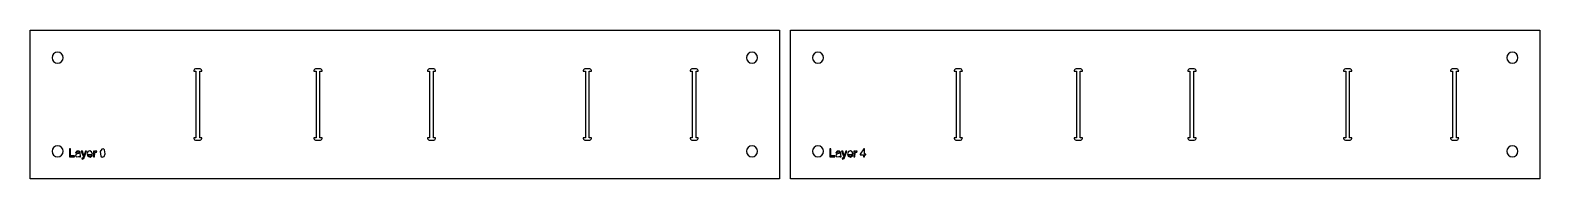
# Model space of a CAD drawing. Header units: metres. Extents: x -18 to 660, y -18 to 48.
import ezdxf

# ---------------------------------------------------------------- set-up
doc = ezdxf.new("R2010")
doc.units = ezdxf.units.M

msp = doc.modelspace()

# ---------------------------------------------------------------- linework, layer by layer
for points in [[(-18.31, 48.31), (318.31, 48.31), (318.31, -18.31), (-18.31, -18.31), (-18.31, 48.31)], [(323.31, 48.31), (659.92, 48.31), (659.92, -18.31), (323.31, -18.31), (323.31, 48.31)], [(-8.31, 35.04), (-7.77, 34.23), (-6.96, 33.69), (-6, 33.5), (-5.04, 33.69), (-4.23, 34.23), (-3.69, 35.04), (-3.5, 36), (-3.69, 36.96), (-4.23, 37.77), (-5.04, 38.31), (-6, 38.5), (-6.96, 38.31), (-7.77, 37.77), (-8.31, 36.96), (-8.5, 36), (-8.31, 35.04)], [(303.69, 35.04), (304.23, 34.23), (305.04, 33.69), (306, 33.5), (306.96, 33.69), (307.77, 34.23), (308.31, 35.04), (308.5, 36), (308.31, 36.96), (307.77, 37.77), (306.96, 38.31), (306, 38.5), (305.04, 38.31), (304.23, 37.77), (303.69, 36.96), (303.5, 36), (303.69, 35.04)], [(333.31, 35.04), (333.85, 34.23), (334.66, 33.69), (335.62, 33.5), (336.57, 33.69), (337.38, 34.23), (337.93, 35.04), (338.12, 36), (337.93, 36.96), (337.38, 37.77), (336.57, 38.31), (335.62, 38.5), (334.66, 38.31), (333.85, 37.77), (333.31, 36.96), (333.12, 36), (333.31, 35.04)], [(645.31, 35.04), (645.85, 34.23), (646.66, 33.69), (647.62, 33.5), (648.57, 33.69), (649.38, 34.23), (649.93, 35.04), (650.12, 36), (649.93, 36.96), (649.38, 37.77), (648.57, 38.31), (647.62, 38.5), (646.66, 38.31), (645.85, 37.77), (645.31, 36.96), (645.12, 36), (645.31, 35.04)], [(55.15, -0.19), (55.15, -0.19), (55.3, -0.55), (55.3, -0.55), (55.58, -0.83), (55.58, -0.83), (55.94, -0.98), (55.94, -0.98), (56.14, -1), (57.86, -1), (58.06, -0.98), (58.06, -0.98), (58.42, -0.83), (58.42, -0.83), (58.7, -0.55), (58.7, -0.55), (58.85, -0.19), (58.85, -0.19), (58.86, 0), (57.87, 0), (57.87, 30), (58.86, 30), (58.85, 30.19), (58.85, 30.19), (58.7, 30.55), (58.7, 30.55), (58.42, 30.83), (58.42, 30.83), (58.06, 30.98), (58.06, 30.98), (57.86, 31), (56.14, 31), (55.94, 30.98), (55.94, 30.98), (55.58, 30.83), (55.58, 30.83), (55.3, 30.55), (55.3, 30.55), (55.15, 30.19), (55.15, 30.19), (55.14, 30), (56.13, 30), (56.13, 0), (55.14, 0), (55.15, -0.19)], [(109.15, -0.19), (109.3, -0.55), (109.3, -0.55), (109.58, -0.83), (109.58, -0.83), (109.94, -0.98), (109.94, -0.98), (110.14, -1), (111.86, -1), (112.06, -0.98), (112.06, -0.98), (112.42, -0.83), (112.42, -0.83), (112.7, -0.55), (112.7, -0.55), (112.85, -0.19), (112.85, -0.19), (112.86, 0), (111.87, 0), (111.87, 30), (112.86, 30), (112.85, 30.19), (112.85, 30.19), (112.7, 30.55), (112.7, 30.55), (112.42, 30.83), (112.42, 30.83), (112.06, 30.98), (112.06, 30.98), (111.86, 31), (110.14, 31), (109.94, 30.98), (109.94, 30.98), (109.58, 30.83), (109.58, 30.83), (109.3, 30.55), (109.3, 30.55), (109.15, 30.19), (109.15, 30.19), (109.14, 30), (110.13, 30), (110.13, 0), (109.14, 0), (109.15, -0.19), (109.15, -0.19)], [(160.15, -0.19), (160.3, -0.55), (160.3, -0.55), (160.58, -0.83), (160.58, -0.83), (160.94, -0.98), (160.94, -0.98), (161.14, -1), (162.86, -1), (163.06, -0.98), (163.06, -0.98), (163.42, -0.83), (163.42, -0.83), (163.7, -0.55), (163.7, -0.55), (163.85, -0.19), (163.85, -0.19), (163.86, 0), (162.87, 0), (162.87, 30), (163.86, 30), (163.85, 30.19), (163.85, 30.19), (163.7, 30.55), (163.7, 30.55), (163.42, 30.83), (163.42, 30.83), (163.06, 30.98), (163.06, 30.98), (162.86, 31), (161.14, 31), (160.94, 30.98), (160.94, 30.98), (160.58, 30.83), (160.58, 30.83), (160.3, 30.55), (160.3, 30.55), (160.15, 30.19), (160.15, 30.19), (160.14, 30), (161.13, 30), (161.13, 0), (160.14, 0), (160.15, -0.19), (160.15, -0.19)], [(230.15, -0.19), (230.15, -0.19), (230.3, -0.55), (230.3, -0.55), (230.58, -0.83), (230.58, -0.83), (230.94, -0.98), (230.94, -0.98), (231.14, -1), (232.86, -1), (233.06, -0.98), (233.06, -0.98), (233.42, -0.83), (233.42, -0.83), (233.7, -0.55), (233.7, -0.55), (233.85, -0.19), (233.85, -0.19), (233.86, 0), (232.87, 0), (232.87, 30), (233.86, 30), (233.85, 30.19), (233.85, 30.19), (233.7, 30.55), (233.7, 30.55), (233.42, 30.83), (233.42, 30.83), (233.06, 30.98), (233.06, 30.98), (232.86, 31), (231.14, 31), (230.94, 30.98), (230.94, 30.98), (230.58, 30.83), (230.58, 30.83), (230.3, 30.55), (230.3, 30.55), (230.15, 30.19), (230.15, 30.19), (230.14, 30), (231.13, 30), (231.13, 0), (230.14, 0), (230.15, -0.19)], [(278.15, -0.19), (278.3, -0.55), (278.3, -0.55), (278.58, -0.83), (278.58, -0.83), (278.94, -0.98), (278.94, -0.98), (279.14, -1), (280.86, -1), (281.06, -0.98), (281.06, -0.98), (281.42, -0.83), (281.42, -0.83), (281.7, -0.55), (281.7, -0.55), (281.85, -0.19), (281.85, -0.19), (281.86, 0), (280.87, 0), (280.87, 30), (281.86, 30), (281.85, 30.19), (281.85, 30.19), (281.7, 30.55), (281.7, 30.55), (281.42, 30.83), (281.42, 30.83), (281.06, 30.98), (281.06, 30.98), (280.86, 31), (279.14, 31), (278.94, 30.98), (278.94, 30.98), (278.58, 30.83), (278.58, 30.83), (278.3, 30.55), (278.3, 30.55), (278.15, 30.19), (278.15, 30.19), (278.14, 30), (279.13, 30), (279.13, 0), (278.14, 0), (278.15, -0.19), (278.15, -0.19)], [(396.77, -0.19), (396.77, -0.19), (396.92, -0.55), (396.92, -0.55), (397.2, -0.83), (397.2, -0.83), (397.56, -0.98), (397.56, -0.98), (397.75, -1), (399.48, -1), (399.68, -0.98), (399.68, -0.98), (400.04, -0.83), (400.04, -0.83), (400.31, -0.55), (400.31, -0.55), (400.46, -0.19), (400.46, -0.19), (400.48, 0), (399.48, 0), (399.48, 30), (400.48, 30), (400.46, 30.19), (400.46, 30.19), (400.31, 30.55), (400.31, 30.55), (400.04, 30.83), (400.04, 30.83), (399.68, 30.98), (399.68, 30.98), (399.48, 31), (397.75, 31), (397.56, 30.98), (397.56, 30.98), (397.2, 30.83), (397.2, 30.83), (396.92, 30.55), (396.92, 30.55), (396.77, 30.19), (396.77, 30.19), (396.75, 30), (397.75, 30), (397.75, 0), (396.75, 0), (396.77, -0.19)], [(450.77, -0.19), (450.92, -0.55), (450.92, -0.55), (451.2, -0.83), (451.2, -0.83), (451.56, -0.98), (451.56, -0.98), (451.75, -1), (453.48, -1), (453.68, -0.98), (453.68, -0.98), (454.04, -0.83), (454.04, -0.83), (454.31, -0.55), (454.31, -0.55), (454.46, -0.19), (454.46, -0.19), (454.48, 0), (453.48, 0), (453.48, 30), (454.48, 30), (454.46, 30.19), (454.46, 30.19), (454.31, 30.55), (454.31, 30.55), (454.04, 30.83), (454.04, 30.83), (453.68, 30.98), (453.68, 30.98), (453.48, 31), (451.75, 31), (451.56, 30.98), (451.56, 30.98), (451.2, 30.83), (451.2, 30.83), (450.92, 30.55), (450.92, 30.55), (450.77, 30.19), (450.77, 30.19), (450.75, 30), (451.75, 30), (451.75, 0), (450.75, 0), (450.77, -0.19), (450.77, -0.19)], [(501.77, -0.19), (501.92, -0.55), (501.92, -0.55), (502.2, -0.83), (502.2, -0.83), (502.56, -0.98), (502.56, -0.98), (502.75, -1), (504.48, -1), (504.68, -0.98), (504.68, -0.98), (505.04, -0.83), (505.04, -0.83), (505.31, -0.55), (505.31, -0.55), (505.46, -0.19), (505.46, -0.19), (505.48, 0), (504.48, 0), (504.48, 30), (505.48, 30), (505.46, 30.19), (505.46, 30.19), (505.31, 30.55), (505.31, 30.55), (505.04, 30.83), (505.04, 30.83), (504.68, 30.98), (504.68, 30.98), (504.48, 31), (502.75, 31), (502.56, 30.98), (502.56, 30.98), (502.2, 30.83), (502.2, 30.83), (501.92, 30.55), (501.92, 30.55), (501.77, 30.19), (501.77, 30.19), (501.75, 30), (502.75, 30), (502.75, 0), (501.75, 0), (501.77, -0.19), (501.77, -0.19)], [(571.77, -0.19), (571.77, -0.19), (571.92, -0.55), (571.92, -0.55), (572.2, -0.83), (572.2, -0.83), (572.56, -0.98), (572.56, -0.98), (572.75, -1), (574.48, -1), (574.68, -0.98), (574.68, -0.98), (575.04, -0.83), (575.04, -0.83), (575.31, -0.55), (575.31, -0.55), (575.46, -0.19), (575.46, -0.19), (575.48, 0), (574.48, 0), (574.48, 30), (575.48, 30), (575.46, 30.19), (575.46, 30.19), (575.31, 30.55), (575.31, 30.55), (575.04, 30.83), (575.04, 30.83), (574.68, 30.98), (574.68, 30.98), (574.48, 31), (572.75, 31), (572.56, 30.98), (572.56, 30.98), (572.2, 30.83), (572.2, 30.83), (571.92, 30.55), (571.92, 30.55), (571.77, 30.19), (571.77, 30.19), (571.75, 30), (572.75, 30), (572.75, 0), (571.75, 0), (571.77, -0.19)], [(619.77, -0.19), (619.92, -0.55), (619.92, -0.55), (620.2, -0.83), (620.2, -0.83), (620.56, -0.98), (620.56, -0.98), (620.75, -1), (622.48, -1), (622.68, -0.98), (622.68, -0.98), (623.04, -0.83), (623.04, -0.83), (623.31, -0.55), (623.31, -0.55), (623.46, -0.19), (623.46, -0.19), (623.48, 0), (622.48, 0), (622.48, 30), (623.48, 30), (623.46, 30.19), (623.46, 30.19), (623.31, 30.55), (623.31, 30.55), (623.04, 30.83), (623.04, 30.83), (622.68, 30.98), (622.68, 30.98), (622.48, 31), (620.75, 31), (620.56, 30.98), (620.56, 30.98), (620.2, 30.83), (620.2, 30.83), (619.92, 30.55), (619.92, 30.55), (619.77, 30.19), (619.77, 30.19), (619.75, 30), (620.75, 30), (620.75, 0), (619.75, 0), (619.77, -0.19), (619.77, -0.19)], [(-8.31, -6.96), (-7.77, -7.77), (-6.96, -8.31), (-6, -8.5), (-5.04, -8.31), (-4.23, -7.77), (-3.69, -6.96), (-3.5, -6), (-3.69, -5.04), (-4.23, -4.23), (-5.04, -3.69), (-6, -3.5), (-6.96, -3.69), (-7.77, -4.23), (-8.31, -5.04), (-8.5, -6), (-8.31, -6.96)], [(1.6, -8.5), (1.6, -8.08), (-0.16, -8.08), (-0.16, -4.92), (-0.63, -4.92), (-0.63, -8.5), (1.6, -8.5)], [(3.77, -6.85), (2.28, -7.22), (2, -8.06), (2.54, -8.53), (3.52, -8.39), (3.8, -8.18), (3.89, -8.5), (4.35, -8.5), (4.16, -6.32), (3.66, -5.9), (2.62, -5.94), (2.04, -6.65), (3.27, -6.22), (3.69, -6.41), (3.77, -6.85)], [(5.74, -9.21), (7.02, -5.91), (6.58, -5.91), (5.84, -8.01), (5.12, -5.91), (4.64, -5.91), (5.63, -8.5), (5.37, -9.03), (4.93, -9.11), (5.08, -9.55), (5.74, -9.21)], [(7.65, -6.14), (7.25, -7.1), (7.58, -8.21), (8.57, -8.56), (9.47, -8.07), (9.62, -7.72), (9.17, -7.66), (8.79, -8.13), (8.18, -8.14), (7.71, -7.4), (9.63, -7.32), (9.31, -6.2), (8.56, -5.85), (7.65, -6.14)], [(10.17, -5.91), (10.17, -8.5), (10.61, -8.5), (10.73, -6.52), (11.42, -6.4), (11.58, -5.99), (11.01, -5.86), (10.62, -6.2), (10.56, -5.91), (10.17, -5.91)], [(15.43, -7.09), (15.11, -5.31), (14.59, -4.95), (13.85, -4.98), (13.15, -6.06), (13.46, -8.19), (14.07, -8.55), (14.87, -8.39), (15.43, -7.09)], [(303.69, -6.96), (304.23, -7.77), (305.04, -8.31), (306, -8.5), (306.96, -8.31), (307.77, -7.77), (308.31, -6.96), (308.5, -6), (308.31, -5.04), (307.77, -4.23), (306.96, -3.69), (306, -3.5), (305.04, -3.69), (304.23, -4.23), (303.69, -5.04), (303.5, -6), (303.69, -6.96)], [(333.31, -6.96), (333.85, -7.77), (334.66, -8.31), (335.62, -8.5), (336.57, -8.31), (337.38, -7.77), (337.93, -6.96), (338.12, -6), (337.93, -5.04), (337.38, -4.23), (336.57, -3.69), (335.62, -3.5), (334.66, -3.69), (333.85, -4.23), (333.31, -5.04), (333.12, -6), (333.31, -6.96)], [(343.22, -8.08), (341.46, -8.08), (341.46, -4.92), (340.98, -4.92), (340.98, -8.5), (343.22, -8.5), (343.22, -8.08)], [(345.38, -6.85), (343.89, -7.22), (343.61, -8.06), (344.15, -8.53), (345.13, -8.39), (345.42, -8.18), (345.51, -8.5), (345.97, -8.5), (345.77, -6.32), (345.27, -5.9), (344.23, -5.94), (343.65, -6.65), (344.89, -6.22), (345.3, -6.41), (345.38, -6.85)], [(347.35, -9.21), (348.63, -5.91), (348.19, -5.91), (347.46, -8.01), (346.73, -5.91), (346.26, -5.91), (347.24, -8.5), (346.99, -9.03), (346.55, -9.11), (346.69, -9.55), (347.35, -9.21)], [(349.27, -6.14), (348.86, -7.1), (349.19, -8.21), (350.18, -8.56), (351.08, -8.07), (351.24, -7.72), (350.78, -7.66), (350.4, -8.13), (349.8, -8.14), (349.32, -7.4), (351.25, -7.32), (350.92, -6.2), (350.17, -5.85), (349.27, -6.14)], [(351.78, -5.91), (351.78, -8.5), (352.22, -8.5), (352.34, -6.52), (353.04, -6.4), (353.19, -5.99), (352.62, -5.86), (352.24, -6.2), (352.18, -5.91), (351.78, -5.91)], [(356.57, -8.5), (356.57, -7.64), (357.05, -7.64), (357.05, -7.24), (356.57, -7.24), (356.57, -4.92), (356.21, -4.92), (354.58, -7.24), (354.58, -7.64), (356.13, -7.64), (356.13, -8.5), (356.57, -8.5)], [(645.31, -6.96), (645.85, -7.77), (646.66, -8.31), (647.62, -8.5), (648.57, -8.31), (649.38, -7.77), (649.93, -6.96), (650.12, -6), (649.93, -5.04), (649.38, -4.23), (648.57, -3.69), (647.62, -3.5), (646.66, -3.69), (645.85, -4.23), (645.31, -5.04), (645.12, -6), (645.31, -6.96)]]:
    msp.add_lwpolyline(points)

doc.saveas('drawing.dxf')
